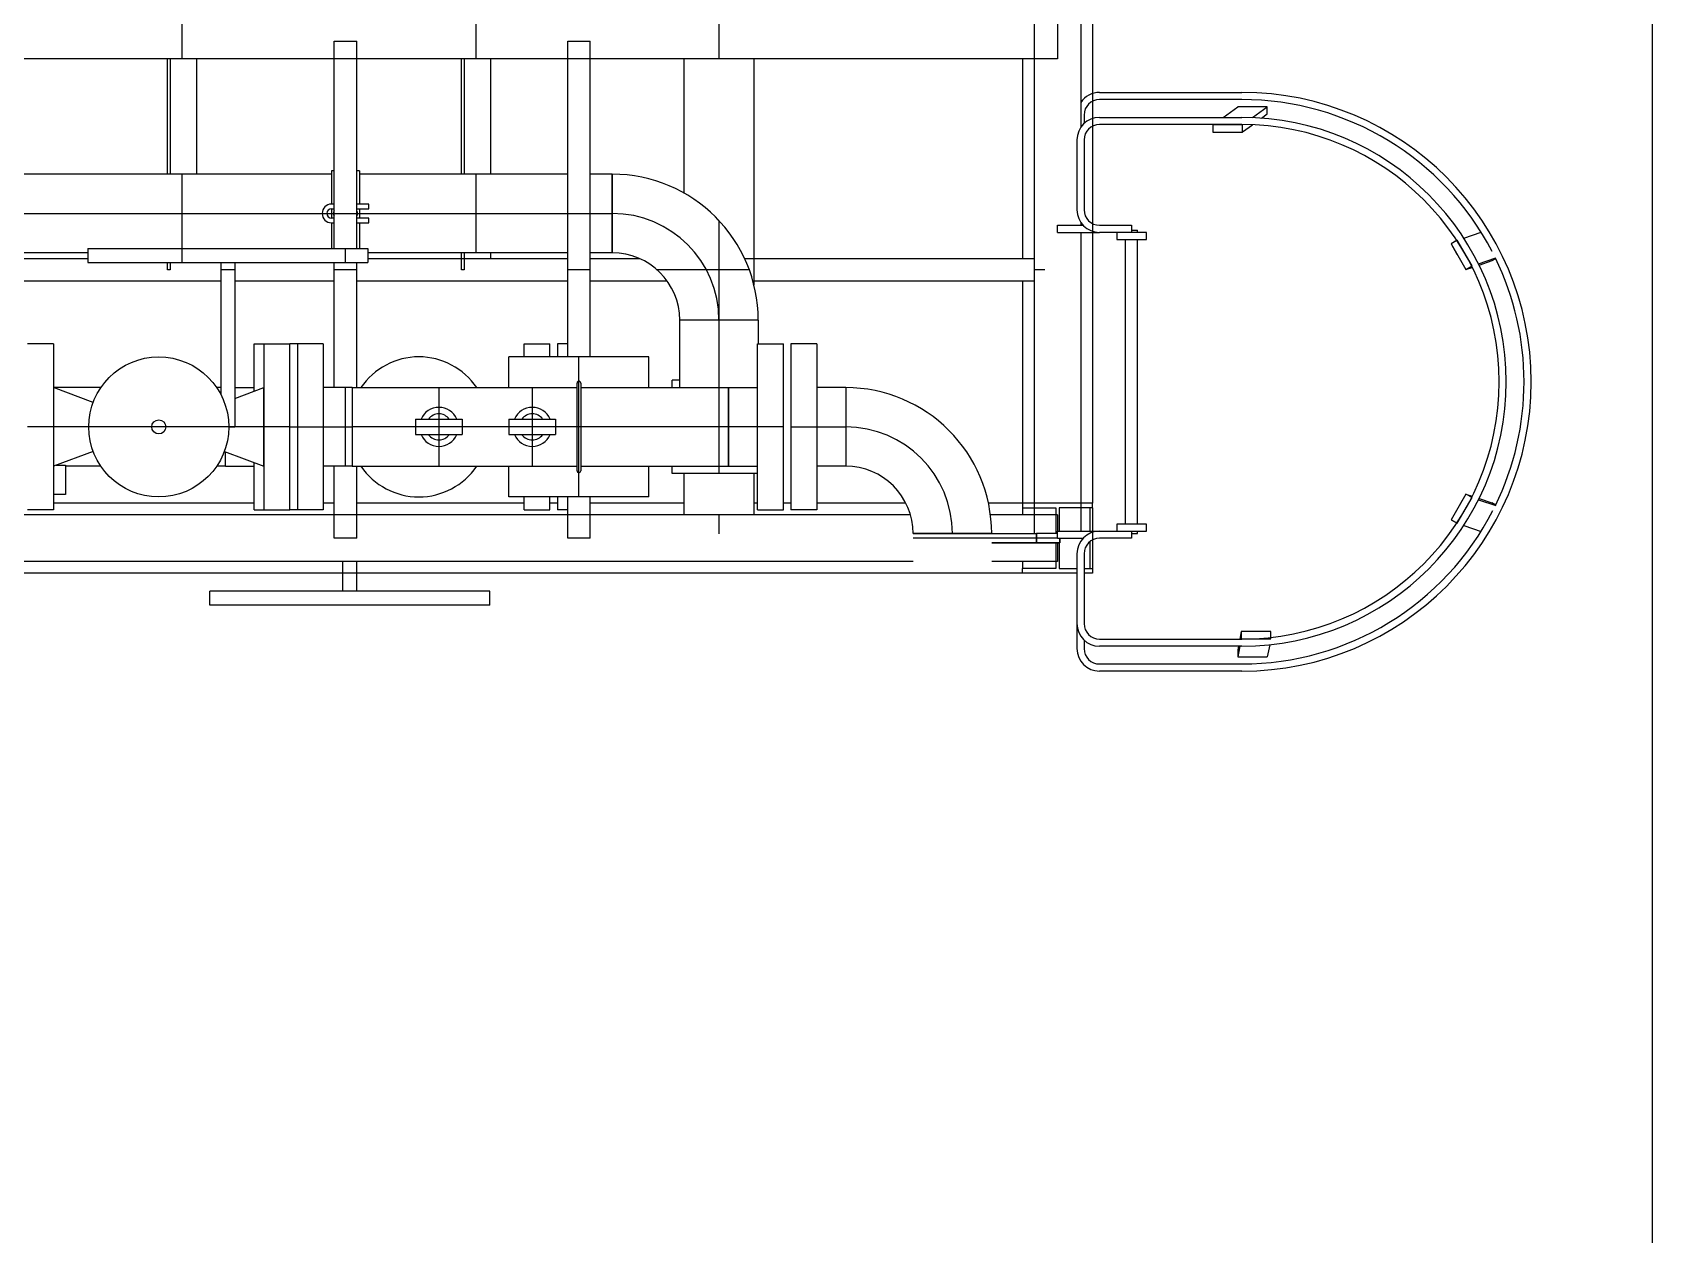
# Model space of a CAD drawing. Header units: inches. Extents: x 517790 to 538444, y 301815 to 302461.
# Drawn here: x 517893.59 to 517896.866, y 302336.56 to 302338.991 of the extents above; entities that cross this region are included whole.
import ezdxf

# ---------------------------------------------------------------- set-up
doc = ezdxf.new("R2010")
doc.units = ezdxf.units.IN
doc.header["$MEASUREMENT"] = 0
doc.linetypes.add('BLAST PROOF PARTITION-EMBED 1_DWG$0$DIVIDE2', pattern=[0.625, 0.25, -0.125, 0, -0.125, 0, -0.125])
doc.layers.add('硅胶总平面底图 工艺装置区', color=253, linetype='Continuous')
doc.layers.add('硅胶总平面底图0804', color=253, linetype='Continuous')

msp = doc.modelspace()

# ---------------------------------------------------------------- linework, layer by layer
at = {"layer": '硅胶总平面底图 工艺装置区', "linetype": 'BLAST PROOF PARTITION-EMBED 1_DWG$0$DIVIDE2', "lineweight": -3, "ltscale": 400}
msp.add_line((517896.8661, 302291.2639), (517896.8661, 302348.8476), dxfattribs=at)
at = {"layer": '硅胶总平面底图 工艺装置区', "color": 253, "linetype": 'Continuous', "lineweight": -3}
for p, q in [((517895.6155, 302340.6512), (517895.6155, 302337.9775)), ((517895.7099, 302340.6585), (517895.7099, 302338.799)), ((517895.7335, 302340.5877), (517895.7335, 302338.8673)), ((517893.8929, 302338.938), (517893.8929, 302339.0088)), ((517894.4874, 302338.938), (517894.4874, 302339.0088)), ((517894.9783, 302339.0088), (517894.9783, 302338.938)), ((517895.6627, 302339.0088), (517895.6627, 302338.938)), ((517894.2004, 302338.554), (517894.2004, 302338.9734)), ((517894.2004, 302338.9734), (517894.2458, 302338.9734)), ((517894.2458, 302338.554), (517894.2458, 302338.9734)), ((517894.6724, 302338.9734), (517894.7178, 302338.9734)), ((517894.6724, 302338.335), (517894.6724, 302338.9734)), ((517894.7178, 302338.335), (517894.7178, 302338.9734)), ((517895.6627, 302338.938), (517890.8483, 302338.938)), ((517893.8632, 302338.7044), (517893.8632, 302338.938)), ((517893.8688, 302338.938), (517893.8688, 302338.7044)), ((517893.9226, 302338.7044), (517893.9226, 302338.938)), ((517894.4577, 302338.7044), (517894.4577, 302338.938)), ((517894.4633, 302338.938), (517894.4633, 302338.7044)), ((517894.5172, 302338.7044), (517894.5172, 302338.938)), ((517894.9075, 302338.938), (517894.9075, 302338.6663)), ((517895.0491, 302338.938), (517895.0491, 302338.48)), ((517895.5919, 302338.938), (517895.5919, 302338.5335)), ((517895.7335, 302338.8673), (517895.7335, 302338.8518)), ((517895.7335, 302338.8518), (517895.7335, 302338.817)), ((517895.7478, 302338.8696), (517896.0355, 302338.8696)), ((517896.0355, 302338.8553), (517895.7478, 302338.8553)), ((517895.7166, 302338.8241), (517895.7166, 302338.807)), ((517895.7335, 302338.817), (517895.7335, 302338.8014)), ((517895.7478, 302338.8193), (517896.0355, 302338.8193)), ((517895.9977, 302338.8193), (517896.0272, 302338.8409)), ((517896.087, 302338.8409), (517896.0272, 302338.8409)), ((517896.0569, 302338.8189), (517896.087, 302338.8409)), ((517896.0752, 302338.8178), (517896.087, 302338.8265)), ((517896.087, 302338.8265), (517896.087, 302338.8409)), ((517895.7335, 302338.8014), (517895.7335, 302338.6046)), ((517896.0355, 302338.8049), (517895.7478, 302338.8049)), ((517896.0368, 302338.8041), (517895.9768, 302338.8041)), ((517895.9768, 302338.8041), (517895.9768, 302338.7897)), ((517895.9768, 302338.7897), (517896.0368, 302338.7897)), ((517895.9769, 302338.8041), (517895.978, 302338.8049)), ((517896.0367, 302338.8041), (517896.0378, 302338.8049)), ((517896.0368, 302338.7898), (517896.0569, 302338.8045)), ((517896.0368, 302338.7897), (517896.0368, 302338.8041)), ((517895.7023, 302338.6323), (517895.7023, 302338.7737)), ((517895.7166, 302338.7737), (517895.7166, 302338.6323)), ((517894.1948, 302338.7109), (517894.1948, 302338.6438)), ((517894.2004, 302338.7109), (517894.1948, 302338.7109)), ((517894.2514, 302338.7109), (517894.2458, 302338.7109)), ((517894.2514, 302338.7109), (517894.2514, 302338.6438)), ((517894.1948, 302338.7044), (517893.3263, 302338.7044)), ((517893.8929, 302338.5257), (517893.8929, 302338.7044)), ((517894.6724, 302338.7044), (517894.2514, 302338.7044)), ((517894.4874, 302338.5455), (517894.4874, 302338.7044)), ((517894.7625, 302338.7044), (517894.7178, 302338.7044)), ((517894.7625, 302338.7044), (517894.7625, 302338.5455)), ((517894.7625, 302338.625), (517894.7625, 302338.7044)), ((517893.3263, 302338.625), (517894.1759, 302338.625)), ((517894.1759, 302338.625), (517894.1853, 302338.625)), ((517894.1853, 302338.625), (517894.1948, 302338.625)), ((517894.2004, 302338.6438), (517894.1948, 302338.6438)), ((517894.1948, 302338.6344), (517894.2004, 302338.6344)), ((517894.1948, 302338.6344), (517894.1948, 302338.6155)), ((517894.1948, 302338.625), (517894.2514, 302338.625)), ((517894.2004, 302338.6155), (517894.1948, 302338.6155)), ((517894.2703, 302338.6438), (517894.2458, 302338.6438)), ((517894.2458, 302338.6344), (517894.2703, 302338.6344)), ((517894.2703, 302338.6155), (517894.2458, 302338.6155)), ((517894.2514, 302338.6344), (517894.2514, 302338.6155)), ((517894.2514, 302338.625), (517894.6724, 302338.625)), ((517894.2703, 302338.6344), (517894.2703, 302338.6438)), ((517894.2703, 302338.6061), (517894.2703, 302338.6155)), ((517894.6724, 302338.625), (517894.7178, 302338.625)), ((517894.7178, 302338.625), (517894.7625, 302338.625)), ((517894.7625, 302338.625), (517894.7625, 302338.625)), ((517894.7625, 302338.625), (517894.7625, 302338.625)), ((517894.7625, 302338.5455), (517894.7625, 302338.625)), ((517894.1948, 302338.6061), (517894.2004, 302338.6061)), ((517894.1948, 302338.6061), (517894.1948, 302338.554)), ((517894.2458, 302338.6061), (517894.2703, 302338.6061)), ((517894.2514, 302338.6061), (517894.2514, 302338.554)), ((517894.9783, 302338.6106), (517894.9783, 302338.4092)), ((517895.6627, 302338.6011), (517895.7146, 302338.6011)), ((517895.6627, 302338.5867), (517895.6627, 302338.6011)), ((517895.6627, 302338.5867), (517895.7478, 302338.5867)), ((517895.7099, 302338.607), (517895.7099, 302338.6011)), ((517895.7099, 302338.5867), (517895.7099, 302337.9825)), ((517895.7335, 302338.6046), (517895.7335, 302338.5867)), ((517895.7335, 302338.5867), (517895.7335, 302338.0389)), ((517895.7478, 302338.6011), (517895.8126, 302338.6011)), ((517895.7826, 302338.5867), (517895.7478, 302338.5867)), ((517895.7826, 302338.5867), (517895.7826, 302338.5723)), ((517895.8425, 302338.5867), (517895.7826, 302338.5867)), ((517895.8126, 302338.6011), (517895.8126, 302338.5867)), ((517895.8126, 302338.5915), (517895.8245, 302338.5915)), ((517895.8245, 302338.5867), (517895.8245, 302338.5915)), ((517895.8425, 302338.5723), (517895.8425, 302338.5867)), ((517893.702, 302338.554), (517893.9852, 302338.554)), ((517893.702, 302338.554), (517893.702, 302338.5257)), ((517893.9852, 302338.554), (517894.2684, 302338.554)), ((517894.2231, 302338.5257), (517894.2231, 302338.554)), ((517894.2684, 302338.554), (517894.2684, 302338.5257)), ((517895.7826, 302338.5723), (517895.8425, 302338.5723)), ((517895.8006, 302337.9969), (517895.8006, 302338.5723)), ((517895.8245, 302337.9969), (517895.8245, 302338.5723)), ((517893.702, 302338.5455), (517893.3263, 302338.5455)), ((517893.702, 302338.5335), (517893.5362, 302338.5335)), ((517893.702, 302338.5257), (517893.9852, 302338.5257)), ((517893.8632, 302338.5109), (517893.8632, 302338.5257)), ((517893.8688, 302338.5257), (517893.8688, 302338.5109)), ((517893.9711, 302338.5257), (517893.9711, 302338.2589)), ((517893.9852, 302338.5257), (517894.2684, 302338.5257)), ((517893.9994, 302338.5257), (517893.9994, 302338.1934)), ((517894.2004, 302338.2728), (517894.2004, 302338.5257)), ((517894.2458, 302338.2728), (517894.2458, 302338.5257)), ((517894.6724, 302338.5455), (517894.2684, 302338.5455)), ((517894.6724, 302338.5335), (517894.2684, 302338.5335)), ((517894.4577, 302338.5109), (517894.4577, 302338.5455)), ((517894.4633, 302338.5455), (517894.4633, 302338.5109)), ((517894.5172, 302338.5335), (517894.5172, 302338.5455)), ((517894.7625, 302338.5455), (517894.7178, 302338.5455)), ((517894.8184, 302338.5335), (517894.7178, 302338.5335)), ((517895.6155, 302338.5335), (517895.0302, 302338.5335)), ((517893.9711, 302338.4882), (517893.5362, 302338.4882)), ((517893.8688, 302338.5109), (517893.8632, 302338.5109)), ((517893.9994, 302338.5109), (517893.9711, 302338.5109)), ((517894.2004, 302338.4882), (517893.9994, 302338.4882)), ((517894.2458, 302338.5109), (517894.2004, 302338.5109)), ((517894.6724, 302338.4882), (517894.2458, 302338.4882)), ((517894.4633, 302338.5109), (517894.4577, 302338.5109)), ((517894.7178, 302338.5109), (517894.6724, 302338.5109)), ((517894.8736, 302338.4882), (517894.7178, 302338.4882)), ((517895.0396, 302338.5109), (517894.8533, 302338.5109)), ((517895.6155, 302338.4882), (517895.0469, 302338.4882)), ((517895.5919, 302338.4882), (517895.5919, 302338.0389)), ((517895.6372, 302338.5109), (517895.6155, 302338.5109)), ((517895.0577, 302338.4092), (517894.8989, 302338.4092)), ((517895.0577, 302338.4092), (517894.8989, 302338.4092)), ((517894.8989, 302338.2728), (517894.8989, 302338.4092)), ((517894.9783, 302338.4092), (517894.9783, 302338.4092)), ((517894.9783, 302338.4092), (517894.9783, 302338.4092)), ((517894.9783, 302338.4092), (517894.9783, 302338.4092)), ((517894.9783, 302338.4092), (517894.9783, 302338.4092)), ((517894.9783, 302338.4092), (517894.9783, 302338.2728)), ((517895.0577, 302338.4092), (517895.0577, 302338.3612)), ((517893.6328, 302338.3612), (517893.5803, 302338.3612)), ((517893.6328, 302338.3612), (517893.6328, 302338.1934)), ((517894.0387, 302338.2655), (517894.0387, 302338.3612)), ((517894.0387, 302338.3612), (517894.0583, 302338.3612)), ((517894.0583, 302338.1934), (517894.0583, 302338.3612)), ((517894.0583, 302338.3612), (517894.1107, 302338.3612)), ((517894.1107, 302338.1934), (517894.1107, 302338.3612)), ((517894.1258, 302338.3612), (517894.1107, 302338.3612)), ((517894.1258, 302338.3612), (517894.1258, 302338.1934)), ((517894.1782, 302338.3612), (517894.1258, 302338.3612)), ((517894.1782, 302338.3612), (517894.1782, 302338.1934)), ((517894.5842, 302338.335), (517894.5842, 302338.3612)), ((517894.5842, 302338.3612), (517894.6366, 302338.3612)), ((517894.6366, 302338.335), (517894.6366, 302338.3612)), ((517894.6517, 302338.3612), (517894.6517, 302338.335)), ((517894.6724, 302338.3612), (517894.6517, 302338.3612)), ((517895.0562, 302338.1934), (517895.0562, 302338.3612)), ((517895.0562, 302338.3612), (517895.1086, 302338.3612)), ((517895.1086, 302338.1934), (517895.1086, 302338.3612)), ((517895.1237, 302338.3612), (517895.1237, 302338.1934)), ((517895.1762, 302338.3612), (517895.1237, 302338.3612)), ((517895.1762, 302338.3612), (517895.1762, 302338.1934)), ((517894.8367, 302338.335), (517894.5535, 302338.335)), ((517894.5535, 302338.2728), (517894.5535, 302338.335)), ((517894.6951, 302338.0518), (517894.6951, 302338.335)), ((517894.8367, 302338.2728), (517894.8367, 302338.335)), ((517894.8839, 302338.2728), (517894.8839, 302338.2878)), ((517894.8989, 302338.2878), (517894.8839, 302338.2878)), ((517893.6328, 302338.2728), (517893.6328, 302338.1934)), ((517893.7128, 302338.2429), (517893.6328, 302338.2728)), ((517893.7283, 302338.2728), (517893.6328, 302338.2728)), ((517893.9711, 302338.2728), (517893.9627, 302338.2728)), ((517893.9994, 302338.2508), (517894.0582, 302338.2728)), ((517893.9994, 302338.2728), (517894.0387, 302338.2728)), ((517894.0582, 302338.1139), (517894.0582, 302338.2728)), ((517894.2366, 302338.2728), (517894.1782, 302338.2728)), ((517894.2231, 302338.1139), (517894.2231, 302338.2728)), ((517894.2366, 302338.2728), (517894.2366, 302338.1139)), ((517894.2366, 302338.2728), (517894.4119, 302338.2728)), ((517894.2366, 302338.2728), (517894.2366, 302338.1934)), ((517894.4119, 302338.2728), (517894.4119, 302338.1139)), ((517894.4119, 302338.2728), (517894.6007, 302338.2728)), ((517894.6007, 302338.2728), (517894.6007, 302338.1139)), ((517894.6007, 302338.2728), (517894.6913, 302338.2728)), ((517894.6913, 302338.1046), (517894.6913, 302338.2821)), ((517894.6989, 302338.2821), (517894.6989, 302338.1046)), ((517894.6989, 302338.2728), (517894.9978, 302338.2728)), ((517894.9783, 302338.2728), (517894.9783, 302338.1934)), ((517894.9978, 302338.1934), (517894.9978, 302338.2728)), ((517894.9978, 302338.2728), (517895.0562, 302338.2728)), ((517894.9978, 302338.2728), (517894.9978, 302338.1139)), ((517895.2345, 302338.2728), (517895.1762, 302338.2728)), ((517895.2345, 302338.2728), (517895.2345, 302338.1139)), ((517895.2345, 302338.2728), (517895.2345, 302338.1934)), ((517894.1107, 302338.1934), (517893.5803, 302338.1934)), ((517893.6328, 302338.1934), (517893.6328, 302338.1139)), ((517893.6328, 302338.1934), (517893.6328, 302338.0255)), ((517893.9871, 302338.1934), (517893.9994, 302338.1934)), ((517894.0583, 302338.0255), (517894.0583, 302338.1934)), ((517894.1107, 302338.0255), (517894.1107, 302338.1934)), ((517894.1107, 302338.1934), (517894.1258, 302338.1934)), ((517894.1258, 302338.1934), (517894.2366, 302338.1934)), ((517894.1258, 302338.1934), (517894.1258, 302338.0255)), ((517894.1782, 302338.1934), (517894.1782, 302338.0255)), ((517894.3647, 302338.1934), (517894.2366, 302338.1934)), ((517894.2366, 302338.1934), (517894.2366, 302338.1139)), ((517894.3647, 302338.2091), (517894.4119, 302338.2091)), ((517894.3647, 302338.2091), (517894.3647, 302338.1777)), ((517894.4119, 302338.1934), (517894.3647, 302338.1934)), ((517894.4119, 302338.2091), (517894.4591, 302338.2091)), ((517894.4591, 302338.1934), (517894.4119, 302338.1934)), ((517894.4119, 302338.1934), (517894.4119, 302338.1934)), ((517894.4119, 302338.1934), (517894.4119, 302338.1934)), ((517894.4591, 302338.2091), (517894.4591, 302338.1777)), ((517894.5535, 302338.1934), (517894.4591, 302338.1934)), ((517894.5535, 302338.2091), (517894.6007, 302338.2091)), ((517894.5535, 302338.2091), (517894.5535, 302338.1777)), ((517894.6007, 302338.1934), (517894.5535, 302338.1934)), ((517894.6007, 302338.2091), (517894.6479, 302338.2091)), ((517894.6007, 302338.1934), (517894.6007, 302338.1934)), ((517894.6007, 302338.1934), (517894.6007, 302338.1934)), ((517894.6479, 302338.1934), (517894.6007, 302338.1934)), ((517894.6479, 302338.2091), (517894.6479, 302338.1777)), ((517894.6913, 302338.1934), (517894.6479, 302338.1934)), ((517894.6989, 302338.1934), (517894.6913, 302338.1934)), ((517894.9978, 302338.1934), (517894.6989, 302338.1934)), ((517894.9783, 302338.1934), (517894.9783, 302338.099)), ((517895.1086, 302338.1934), (517894.9978, 302338.1934)), ((517894.9978, 302338.1139), (517894.9978, 302338.1934)), ((517895.0562, 302338.0255), (517895.0562, 302338.1934)), ((517895.1086, 302338.0255), (517895.1086, 302338.1934)), ((517895.1237, 302338.1934), (517895.2345, 302338.1934)), ((517895.1237, 302338.1934), (517895.1237, 302338.0255)), ((517895.1762, 302338.1934), (517895.1762, 302338.0255)), ((517895.2345, 302338.1934), (517895.2345, 302338.1934)), ((517895.2345, 302338.1934), (517895.2345, 302338.1934)), ((517895.2345, 302338.1934), (517895.2345, 302338.1139)), ((517894.3647, 302338.1777), (517894.4119, 302338.1777)), ((517894.4119, 302338.1777), (517894.4591, 302338.1777)), ((517894.5535, 302338.1777), (517894.6007, 302338.1777)), ((517894.6007, 302338.1777), (517894.6479, 302338.1777)), ((517893.7128, 302338.1438), (517893.6328, 302338.1139)), ((517893.9782, 302338.1438), (517894.0582, 302338.1139)), ((517893.9804, 302338.1139), (517893.9804, 302338.143)), ((517893.9804, 302338.1139), (517893.9804, 302338.143)), ((517894.0387, 302338.0255), (517894.0387, 302338.1213)), ((517893.6328, 302338.1158), (517893.6328, 302338.1158)), ((517893.6378, 302338.1158), (517893.6567, 302338.1158)), ((517893.6567, 302338.1158), (517893.6567, 302338.0564)), ((517893.7283, 302338.1139), (517893.6567, 302338.1139)), ((517893.9804, 302338.1139), (517893.9627, 302338.1139)), ((517893.9804, 302338.1139), (517894.0387, 302338.1139)), ((517894.2366, 302338.1139), (517894.1782, 302338.1139)), ((517894.2004, 302337.9681), (517894.2004, 302338.1139)), ((517894.2366, 302338.1139), (517894.4119, 302338.1139)), ((517894.2458, 302337.9681), (517894.2458, 302338.1139)), ((517894.2459, 302338.0153), (517894.2459, 302338.1139)), ((517894.4119, 302338.1139), (517894.6007, 302338.1139)), ((517894.5535, 302338.0518), (517894.5535, 302338.1139)), ((517894.6007, 302338.1139), (517894.6913, 302338.1139)), ((517894.6989, 302338.1139), (517894.9978, 302338.1139)), ((517894.8367, 302338.0518), (517894.8367, 302338.1139)), ((517894.8839, 302338.099), (517894.8839, 302338.1139)), ((517895.0562, 302338.099), (517894.8839, 302338.099)), ((517894.9075, 302338.099), (517894.9075, 302338.0153)), ((517894.9978, 302338.1139), (517895.0562, 302338.1139)), ((517895.0491, 302338.099), (517895.0491, 302338.0153)), ((517895.2345, 302338.1139), (517895.1762, 302338.1139)), ((517893.6567, 302338.0564), (517893.6328, 302338.0564)), ((517893.6328, 302338.0255), (517893.5803, 302338.0255)), ((517894.0387, 302338.0389), (517893.6328, 302338.0389)), ((517894.0387, 302338.0255), (517894.0583, 302338.0255)), ((517894.0583, 302338.0255), (517894.1107, 302338.0255)), ((517894.1258, 302338.0255), (517894.1107, 302338.0255)), ((517894.1782, 302338.0255), (517894.1258, 302338.0255)), ((517894.2004, 302338.0389), (517894.1782, 302338.0389)), ((517894.5842, 302338.0389), (517894.2459, 302338.0389)), ((517894.8367, 302338.0518), (517894.5535, 302338.0518)), ((517894.5842, 302338.0255), (517894.5842, 302338.0518)), ((517894.5842, 302338.0255), (517894.6366, 302338.0255)), ((517894.6366, 302338.0255), (517894.6366, 302338.0518)), ((517894.6517, 302338.0389), (517894.6366, 302338.0389)), ((517894.6517, 302338.0518), (517894.6517, 302338.0255)), ((517894.6724, 302338.0255), (517894.6517, 302338.0255)), ((517894.6724, 302337.9681), (517894.6724, 302338.0518)), ((517894.7178, 302337.9681), (517894.7178, 302338.0518)), ((517894.9075, 302338.0389), (517894.7178, 302338.0389)), ((517895.0562, 302338.0389), (517895.0491, 302338.0389)), ((517895.0562, 302338.0255), (517895.1086, 302338.0255)), ((517895.1237, 302338.0389), (517895.1086, 302338.0389)), ((517895.1762, 302338.0255), (517895.1237, 302338.0255)), ((517895.3563, 302338.0389), (517895.1762, 302338.0389)), ((517895.5919, 302338.0389), (517895.5233, 302338.0389)), ((517895.7335, 302338.0389), (517895.5919, 302338.0389)), ((517895.5919, 302338.0389), (517895.5919, 302338.0294)), ((517895.5919, 302338.0294), (517895.5919, 302338.0153)), ((517895.5919, 302338.0294), (517895.6594, 302338.0294)), ((517895.6594, 302338.0294), (517895.6594, 302337.9775)), ((517895.7335, 302338.0294), (517895.666, 302338.0294)), ((517895.666, 302338.0294), (517895.666, 302337.9825)), ((517895.728, 302338.0294), (517895.728, 302337.9825)), ((517895.7335, 302338.0294), (517895.7335, 302338.0389)), ((517895.7335, 302338.0294), (517895.7335, 302337.9825)), ((517895.3656, 302338.0153), (517892.3673, 302338.0153)), ((517894.9783, 302338.0153), (517894.9783, 302337.977)), ((517895.6627, 302338.0153), (517895.5273, 302338.0153)), ((517895.6627, 302338.0153), (517895.6627, 302337.9825)), ((517895.8425, 302337.9969), (517895.7826, 302337.9969)), ((517895.7826, 302337.9969), (517895.7826, 302337.9825)), ((517895.8425, 302337.9825), (517895.8425, 302337.9969)), ((517894.2458, 302337.9681), (517894.2004, 302337.9681)), ((517894.7178, 302337.9681), (517894.6724, 302337.9681)), ((517895.5297, 302337.9776), (517895.3709, 302337.9776)), ((517895.3709, 302337.9776), (517895.5297, 302337.9776)), ((517895.6627, 302337.9681), (517895.3709, 302337.9681)), ((517895.4503, 302337.9776), (517895.4503, 302337.9776)), ((517895.4503, 302337.9776), (517895.4503, 302337.9776)), ((517895.5297, 302337.9775), (517895.6202, 302337.9775)), ((517895.5297, 302337.9775), (517895.6202, 302337.9775)), ((517895.6202, 302337.9586), (517895.5297, 302337.9586)), ((517895.5297, 302337.9586), (517895.6202, 302337.9586)), ((517895.6202, 302337.9775), (517895.6202, 302337.9586)), ((517895.6202, 302337.9586), (517895.6202, 302337.9775)), ((517895.6627, 302337.9775), (517895.6202, 302337.9775)), ((517895.6627, 302337.9775), (517895.6202, 302337.9775)), ((517895.6202, 302337.9775), (517895.6202, 302337.9586)), ((517895.6202, 302337.9586), (517895.6674, 302337.9586)), ((517895.6674, 302337.9586), (517895.6202, 302337.9586)), ((517895.6594, 302337.9586), (517895.6594, 302337.9067)), ((517895.6627, 302337.9825), (517895.7478, 302337.9825)), ((517895.6627, 302337.9681), (517895.6627, 302337.9825)), ((517895.6627, 302337.9681), (517895.7146, 302337.9681)), ((517895.6627, 302337.9586), (517895.6627, 302337.9209)), ((517895.666, 302337.9586), (517895.666, 302337.9067)), ((517895.6674, 302337.9586), (517895.6674, 302337.9681)), ((517895.6674, 302337.9681), (517895.6674, 302337.9586)), ((517895.728, 302337.961), (517895.728, 302337.9067)), ((517895.7335, 302337.9825), (517895.7335, 302337.9646)), ((517895.7335, 302337.9646), (517895.7335, 302337.9067)), ((517895.7478, 302337.9825), (517895.7826, 302337.9825)), ((517895.8126, 302337.9681), (517895.7478, 302337.9681)), ((517895.7826, 302337.9825), (517895.8425, 302337.9825)), ((517895.8126, 302337.9825), (517895.8126, 302337.9681)), ((517895.8126, 302337.9777), (517895.8245, 302337.9777)), ((517895.8245, 302337.9777), (517895.8245, 302337.9825)), ((517895.7023, 302337.7955), (517895.7023, 302337.9369)), ((517895.7166, 302337.9369), (517895.7166, 302337.7955)), ((517895.3709, 302337.9209), (517892.3673, 302337.9209)), ((517894.2176, 302337.8973), (517893.4964, 302337.8973)), ((517894.2176, 302337.8611), (517894.2176, 302337.9209)), ((517894.2459, 302337.8973), (517894.2176, 302337.8973)), ((517894.2459, 302337.8611), (517894.2459, 302337.9209)), ((517895.3709, 302337.8973), (517894.2459, 302337.8973)), ((517895.5297, 302337.8973), (517895.3709, 302337.8973)), ((517895.6627, 302337.9209), (517895.5297, 302337.9209)), ((517895.5919, 302337.8973), (517895.5297, 302337.8973)), ((517895.5919, 302337.9209), (517895.5919, 302337.9067)), ((517895.6594, 302337.9067), (517895.5919, 302337.9067)), ((517895.5919, 302337.8973), (517895.5919, 302337.9067)), ((517895.7023, 302337.8973), (517895.5919, 302337.8973)), ((517895.666, 302337.9067), (517895.7023, 302337.9067)), ((517895.7166, 302337.9067), (517895.7335, 302337.9067)), ((517895.7335, 302337.8973), (517895.7166, 302337.8973)), ((517895.7335, 302337.9067), (517895.7335, 302337.8973)), ((517894.2317, 302337.8611), (517893.9485, 302337.8611)), ((517893.9485, 302337.8328), (517893.9485, 302337.8611)), ((517894.5149, 302337.8611), (517894.2317, 302337.8611)), ((517894.5149, 302337.8328), (517894.5149, 302337.8611)), ((517894.2317, 302337.8328), (517893.9485, 302337.8328)), ((517894.5149, 302337.8328), (517894.2317, 302337.8328)), ((517895.7023, 302337.7451), (517895.7023, 302337.7955)), ((517895.7166, 302337.7622), (517895.7166, 302337.7451)), ((517895.7478, 302337.7643), (517896.0355, 302337.7643)), ((517896.0343, 302337.7795), (517896.0314, 302337.7643)), ((517896.0343, 302337.7651), (517896.0342, 302337.7643)), ((517896.0343, 302337.7795), (517896.0343, 302337.7651)), ((517896.0943, 302337.7795), (517896.0343, 302337.7795)), ((517896.0458, 302337.7795), (517896.0343, 302337.7795)), ((517896.0343, 302337.7795), (517896.0343, 302337.7795)), ((517896.0343, 302337.7651), (517896.0943, 302337.7651)), ((517896.0943, 302337.7651), (517896.0943, 302337.7795)), ((517896.0355, 302337.7499), (517895.7478, 302337.7499)), ((517896.0286, 302337.7499), (517896.0272, 302337.7427)), ((517896.0314, 302337.7499), (517896.0272, 302337.7283)), ((517896.0272, 302337.7427), (517896.0272, 302337.7283)), ((517896.0272, 302337.7283), (517896.0871, 302337.7283)), ((517896.0919, 302337.7529), (517896.0871, 302337.7283)), ((517895.7478, 302337.7139), (517896.0355, 302337.7139)), ((517896.0355, 302337.6995), (517895.7478, 302337.6995))]:
    msp.add_line(p, q, dxfattribs=at)
at = {"layer": '硅胶总平面底图 工艺装置区', "color": 9, "linetype": 'Continuous', "lineweight": -3}
for p, q in [((517896.4844, 302338.5752), (517896.5194, 302338.5872)), ((517896.4587, 302338.5635), (517896.4586, 302338.5634)), ((517896.4586, 302338.5634), (517896.4705, 302338.543)), ((517896.4712, 302338.5707), (517896.4587, 302338.5635)), ((517896.4587, 302338.5635), (517896.4887, 302338.5116)), ((517896.4704, 302338.5703), (517896.4656, 302338.5675)), ((517896.5011, 302338.5188), (517896.4712, 302338.5707)), ((517896.4887, 302338.5116), (517896.5011, 302338.5188)), ((517896.4888, 302338.5116), (517896.5016, 302338.516)), ((517896.4888, 302338.5116), (517896.4943, 302338.5148)), ((517896.514, 302338.5232), (517896.5492, 302338.5353)), ((517896.5153, 302338.5207), (517896.5415, 302338.5296)), ((517896.5415, 302338.5296), (517896.5489, 302338.5339)), ((517896.4888, 302338.5117), (517896.4888, 302338.5116)), ((517896.4887, 302338.0576), (517896.4587, 302338.0057)), ((517896.4885, 302338.0576), (517896.4758, 302338.0353)), ((517896.4887, 302338.0576), (517896.4885, 302338.0576)), ((517896.4885, 302338.0576), (517896.4887, 302338.0576)), ((517896.5011, 302338.0504), (517896.4887, 302338.0576)), ((517896.4887, 302338.0576), (517896.5016, 302338.0532)), ((517896.4712, 302337.9985), (517896.5011, 302338.0504)), ((517896.5004, 302338.0508), (517896.4956, 302338.0536)), ((517896.5141, 302338.046), (517896.549, 302338.0341)), ((517896.5153, 302338.0485), (517896.5413, 302338.0396)), ((517896.5489, 302338.0353), (517896.5413, 302338.0396)), ((517896.4587, 302338.0057), (517896.4712, 302337.9985)), ((517896.4589, 302338.0056), (517896.4642, 302338.0025)), ((517896.4589, 302338.0056), (517896.4589, 302338.0056)), ((517896.4844, 302337.994), (517896.5194, 302337.982))]:
    msp.add_line(p, q, dxfattribs=at)
at = {"layer": '硅胶总平面底图 工艺装置区', "color": 253, "linetype": 'Continuous', "lineweight": -3}
for radius in [0.1416, 0.0142]:
    msp.add_circle((517893.8455, 302338.1934), radius, dxfattribs=at)
for centre, radius, start, end in [((517895.7478, 302338.8241), 0.0456, 90, 146.3426), ((517895.7478, 302338.8241), 0.0312, 90, 180), ((517896.0355, 302338.2846), 0.5851, 270, 90), ((517896.0355, 302338.2846), 0.5707, 27.4959, 90), ((517895.7478, 302338.7737), 0.0456, 90, 180), ((517896.0355, 302338.2846), 0.5347, 270, 90), ((517895.7478, 302338.7737), 0.0312, 90, 180), ((517896.0355, 302338.2846), 0.5203, 270, 90), ((517894.7625, 302338.4092), 0.2952, 0, 90), ((517894.1948, 302338.625), 0.0189, 90, 270), ((517894.1948, 302338.625), 0.00944, 90, 270), ((517894.2061, 302338.625), 0.00755, 138.5904, 180), ((517894.2061, 302338.625), 0.00755, 180, 221.4096), ((517894.2401, 302338.625), 0.00755, 0, 41.4096), ((517894.2401, 302338.625), 0.00755, 318.5904, 0), ((517894.7625, 302338.4092), 0.2158, 0, 90), ((517895.7478, 302338.6323), 0.0456, 180, 270), ((517895.7478, 302338.6323), 0.0312, 180, 270), ((517894.7625, 302338.4092), 0.1364, 0, 90), ((517894.3714, 302338.1934), 0.1416, 34.1192, 145.8808), ((517894.6951, 302338.2821), 0.00378, 0, 180), ((517895.2345, 302337.9776), 0.2952, 0, 90), ((517894.4119, 302338.1934), 0.0394, 23.5216, 156.4784), ((517894.4119, 302338.1934), 0.0263, 36.7726, 143.2274), ((517894.6007, 302338.1934), 0.0394, 23.5216, 156.4784), ((517894.6007, 302338.1934), 0.0263, 36.7726, 143.2274), ((517895.2345, 302337.9776), 0.2158, 0, 90), ((517894.4119, 302338.1934), 0.0394, 203.5216, 336.4784), ((517894.4119, 302338.1934), 0.0263, 216.7726, 323.2274), ((517894.6007, 302338.1934), 0.0394, 203.5216, 336.4784), ((517894.6007, 302338.1934), 0.0263, 216.7726, 323.2274), ((517894.3714, 302338.1934), 0.1416, 214.1192, 270), ((517894.3714, 302338.1934), 0.1416, 270, 325.8808), ((517894.6951, 302338.1046), 0.00378, 180, 0), ((517895.2345, 302337.9776), 0.1364, 0, 90), ((517896.0355, 302338.2846), 0.5707, 270, 332.8505), ((517895.7478, 302337.9369), 0.0456, 90, 180), ((517895.7478, 302337.9369), 0.0312, 90, 180), ((517895.7478, 302337.7955), 0.0456, 180, 270), ((517895.7478, 302337.7955), 0.0312, 180, 270), ((517895.7478, 302337.7451), 0.0456, 180, 270), ((517895.7478, 302337.7451), 0.0312, 180, 270)]:
    msp.add_arc(centre, radius, start, end, dxfattribs=at)
at = {"layer": '硅胶总平面底图 工艺装置区', "color": 9, "linetype": 'Continuous', "lineweight": -3}
msp.add_arc((517896.0355, 302338.2846), 0.5707, 334.0018, 26.0044, dxfattribs=at)
at = {"layer": '硅胶总平面底图0804', "color": 253, "linetype": 'Continuous', "lineweight": 20}
for p, q in [((517896.8661, 302348.8476), (517896.8661, 302335.9246)), ((517896.8661, 302291.2639), (517896.8661, 302348.8476))]:
    msp.add_line(p, q, dxfattribs=at)

doc.saveas('drawing.dxf')
